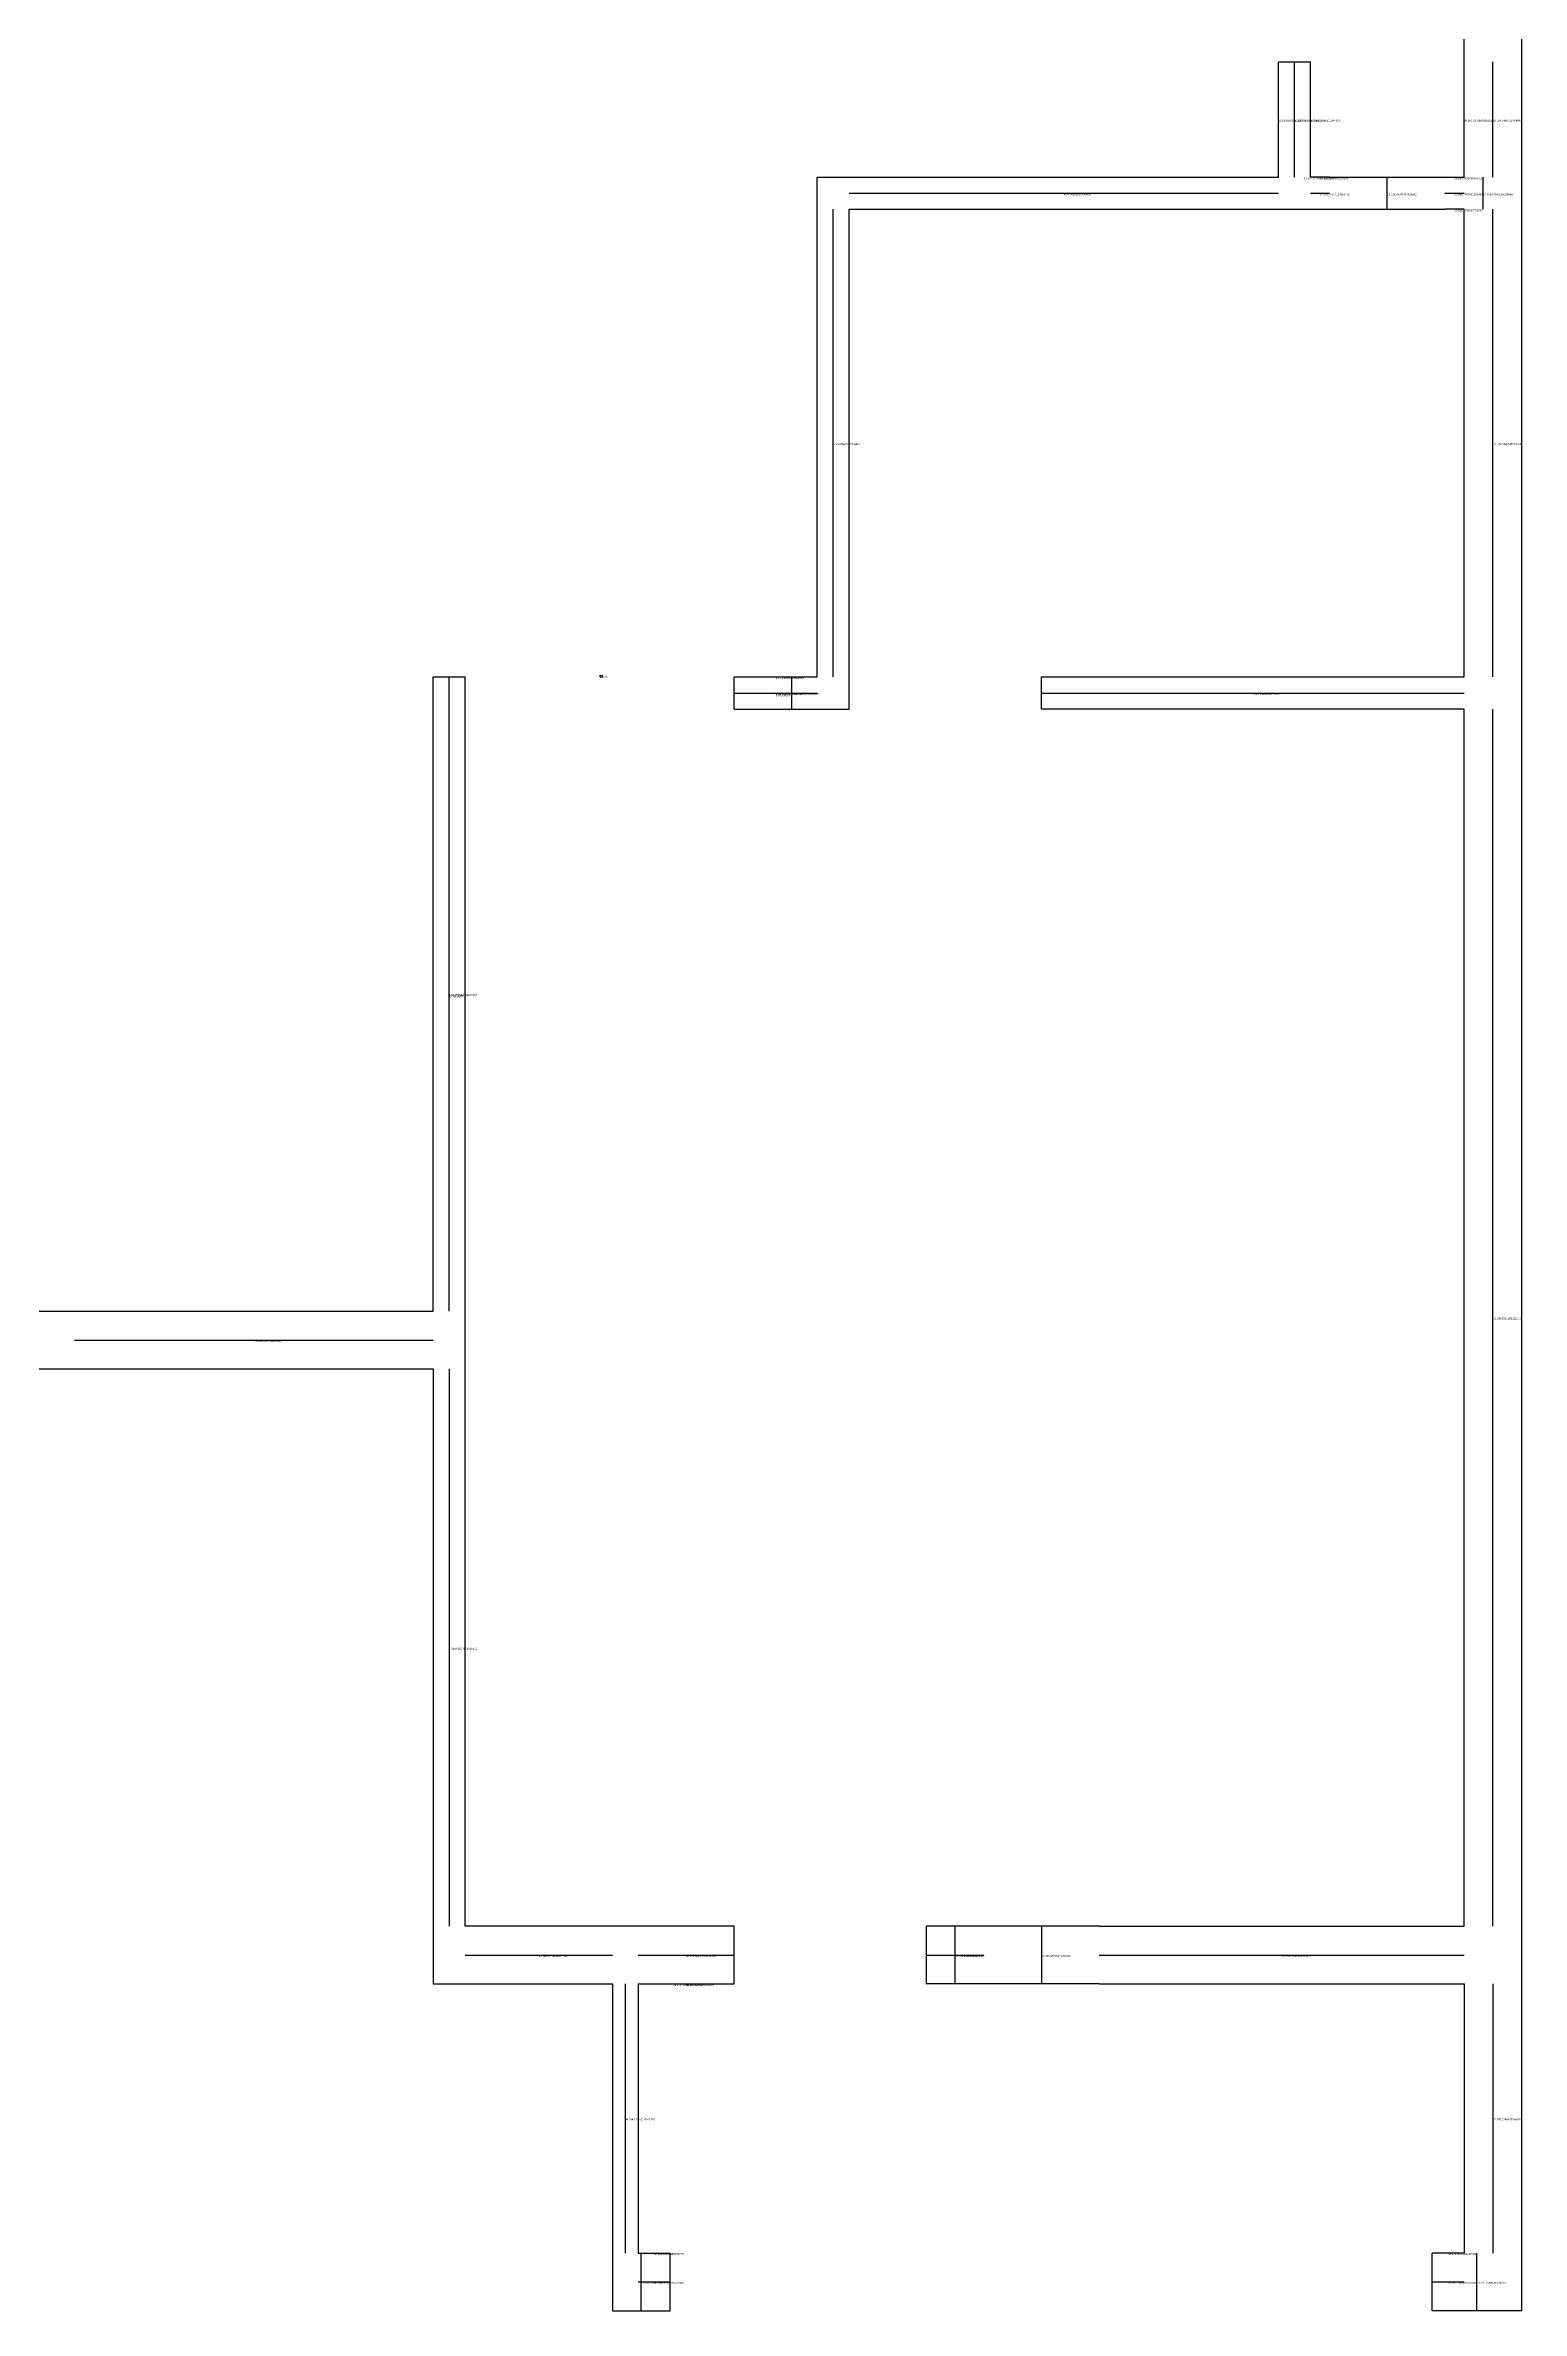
# Model space of a CAD drawing. Header units: metres. Extents: x 328 to 784, y 390 to 981.
# Drawn here: x 553.4 to 784, y 390 to 743.6 of the extents above; entities that cross this region are included whole.
import ezdxf

# ---------------------------------------------------------------- set-up
doc = ezdxf.new("R2010")
doc.units = ezdxf.units.M

msp = doc.modelspace()

# ---------------------------------------------------------------- linework, layer by layer
at = {"layer": 'centrelines'}
for p, q in [((748.5, 723), (748.5, 741)), ((779.5, 723), (779.5, 741)), ((746, 732), (746, 732)), ((751, 732), (751, 732)), ((775, 732), (775, 732)), ((750, 723), (750, 723)), ((752.5, 723), (752.5, 723)), ((763, 718), (763, 723)), ((773.5, 723), (773.5, 723)), ((778, 718), (778, 723)), ((676.5, 645), (676.5, 718)), ((679, 720.5), (746, 720.5)), ((751, 720.5), (754, 720.5)), ((772, 720.5), (775, 720.5)), ((773.5, 718), (773.5, 718)), ((779.5, 645), (779.5, 718)), ((616.5, 546), (616.5, 645)), ((667.5, 645), (667.5, 645)), ((670, 640), (670, 645)), ((661, 642.5), (674, 642.5)), ((709, 642.5), (775, 642.5)), ((779.5, 450), (779.5, 640)), ((558, 541.5), (614, 541.5)), ((616.5, 537), (616.5, 450)), ((695.5, 450), (695.5, 441)), ((709, 450), (709, 441)), ((619, 445.5), (642, 445.5)), ((646, 445.5), (661, 445.5)), ((691, 445.5), (700, 445.5)), ((718, 445.5), (775, 445.5)), ((644, 441), (644, 399)), ((651.5, 441), (651.5, 441)), ((653.5, 441), (653.5, 441)), ((779.5, 441), (779.5, 399)), ((646.5, 390), (646.5, 399)), ((648.5, 399), (648.5, 399)), ((772.5, 399), (772.5, 399)), ((777, 390), (777, 399)), ((646, 394.5), (651, 394.5)), ((770, 394.5), (775, 394.5))]:
    msp.add_line(p, q, dxfattribs=at)
at = {"layer": 'entity_location'}
msp.add_circle((640.26, 645.1), 0.2, dxfattribs=at)
at = {"layer": 'wall'}
for p, q in [((775, 741), (775, 759)), ((784, 741), (784, 759)), ((746, 723), (746, 741)), ((746, 741), (751, 741)), ((751, 723), (751, 741)), ((775, 723), (775, 741)), ((784, 390), (784, 741)), ((674, 645), (674, 723)), ((674, 723), (746, 723)), ((754, 723), (751, 723)), ((754, 723), (772, 723)), ((772, 723), (775, 723)), ((679, 640), (679, 718)), ((679, 718), (754, 718)), ((754, 718), (772, 718)), ((775, 718), (772, 718)), ((775, 645), (775, 718)), ((614, 546), (614, 645)), ((614, 645), (619, 645)), ((619, 450), (619, 645)), ((661, 640), (661, 645)), ((661, 645), (674, 645)), ((709, 640), (709, 645)), ((709, 645), (775, 645)), ((661, 640), (679, 640)), ((775, 640), (709, 640)), ((775, 450), (775, 640)), ((528, 546), (558, 546)), ((558, 546), (614, 546)), ((528, 537), (558, 537)), ((558, 537), (614, 537)), ((614, 537), (614, 441)), ((661, 450), (619, 450)), ((661, 441), (661, 450)), ((700, 450), (691, 450)), ((691, 450), (691, 441)), ((718, 450), (700, 450)), ((718, 450), (775, 450)), ((614, 441), (642, 441)), ((642, 441), (642, 390)), ((646, 441), (661, 441)), ((646, 441), (646, 399)), ((700, 441), (691, 441)), ((718, 441), (700, 441)), ((718, 441), (775, 441)), ((775, 441), (775, 399)), ((646, 399), (651, 399)), ((651, 390), (651, 399)), ((775, 399), (770, 399)), ((770, 390), (770, 399)), ((642, 390), (651, 390)), ((784, 390), (770, 390))]:
    msp.add_line(p, q, dxfattribs=at)

# ---------------------------------------------------------------- texts
at = {"layer": 'centrelines', "char_height": 0.3, "attachment_point": 1}
for s, insert in [('13 136.8661952302425', (746, 732)), ('9 133.35720636916162', (748.5, 732)), ('17 140.76491801594423', (751, 732)), ('29 160.3318886895311', (775, 732)), ('28 159.54957324740656', (779.5, 732)), ('11 134.57754833090456', (750, 723)), ('12 136.6238262104135', (752.5, 723)), ('26 154.34110996993115', (773.5, 723)), ('6 84.76851199780666', (712.5, 720.5)), ('10 133.97148124310772', (752.5, 720.5)), ('18 142.75641457426562', (763, 720.5)), ('22 151.79086311385632', (773.5, 720.5)), ('23 151.8788927773973', (773.5, 718)), ('27 155.84163161298565', (778, 720.5)), ('4 36.24067472326442', (676.5, 681.5)), ('15 139.24067472326442', (779.5, 681.5)), ('2 27.240865628821513', (667.5, 645)), ('0 20.90325120822012', (667.5, 642.5)), ('3 29.740849581406234', (670, 642.5)), ('5 68.78990248944491', (742, 642.5)), ('1 23.759544154603187', (616.5, 595.5)), ('16 139.33411550211423', (779.5, 545)), ('7 106.87807701652393', (586, 541.5)), ('8 110.68217824225512', (616.5, 493.5)), ('45 199.60198445377685', (630.5, 445.5)), ('46 199.68452004139954', (653.5, 445.5)), ('47 202.77158696839967', (695.5, 445.5)), ('51 205.95040244985657', (695.5, 445.5)), ('52 206.85759521760716', (709, 445.5)), ('53 214.20682693208957', (746.5, 445.5)), ('49 204.41128350999608', (651.5, 441)), ('50 204.5310136020869', (653.5, 441)), ('48 204.13626014345178', (644, 420)), ('57 247.07404872903928', (779.5, 420)), ('56 246.23991445738778', (648.5, 399)), ('68 279.38107094674695', (772.5, 399)), ('55 246.18109751377867', (646.5, 394.5)), ('60 250.66772819501384', (648.5, 394.5)), ('70 282.1949632608968', (772.5, 394.5)), ('69 281.53898287068637', (777, 394.5))]:
    msp.add_mtext(s, dxfattribs=dict(at, insert=insert))
at = {"layer": 'chosen_line', "color": 3, "char_height": 0.5, "attachment_point": 1}
for insert in [(667.5, 642.5), (616.5, 595.5)]:
    msp.add_mtext('chosen', dxfattribs=dict(at, insert=insert))
at = {"layer": 'debug', "insert": (640.26, 645.1), "char_height": 0.2, "attachment_point": 1}
msp.add_mtext('640, 645', dxfattribs=at)

doc.saveas('drawing.dxf')
